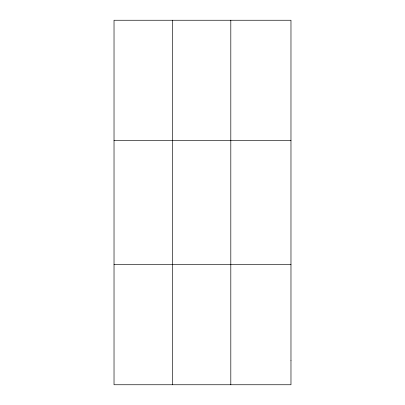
<?xml version="1.0" encoding="UTF-8"?>
<svg xmlns="http://www.w3.org/2000/svg" width="405" height="405" viewBox="0 0 405 405"><rect width="100%" height="100%" fill="white"/><g stroke="black" fill="none" stroke-linecap="round" stroke-linejoin="round"><path stroke-width="0.61" d="M172.419 20.25L172.419 384.75M230.809 20.25L230.809 384.75M114.028 140.535L290.972 140.535M114.028 264.465L290.972 264.465M290.972 360.693L290.972 384.75L114.028 384.75L114.028 20.25L290.972 20.25L290.972 360.693"/></g></svg>
